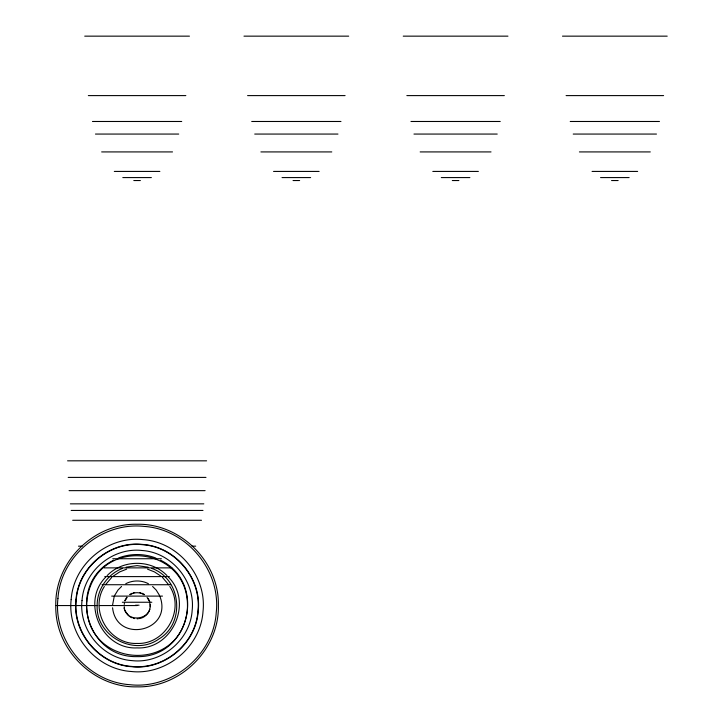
<?xml version="1.0" encoding="UTF-8"?>
<svg xmlns="http://www.w3.org/2000/svg" width="723" height="723" viewBox="0 0 723 723"><rect width="100%" height="100%" fill="white"/><g stroke="black" fill="none" stroke-linecap="round" stroke-linejoin="round"><path stroke-width="1.08" d="M55.798 605.558C54.704 562.06 93.583 523.181 137.081 524.265C180.587 523.181 219.467 562.06 218.373 605.558C219.467 649.064 180.587 687.944 137.081 686.85C93.583 687.944 54.704 649.064 55.798 605.558L97.144 605.558C97.009 589.552 107.438 574.189 122.386 568.432M169.806 586.48C185.115 610.149 165.178 644.717 137.081 643.434C108.992 644.717 89.056 610.149 104.365 586.48M112.481 605.558L114.207 596.502M150.294 606.751L150.294 604.365M124.248 604.401L124.41 603.217M149.833 609.209C148.504 613.954 144.347 617.731 139.494 618.599M125.097 600.813L127.076 597.433M124.754 600.677L126.787 597.198M114.686 595.372L117.985 590.049L121.572 586.452M105.377 584.835L111.722 577.424M105.63 577.207C80.741 602.151 101.78 649.769 137.081 647.898C172.39 649.769 193.421 602.151 168.531 577.207M107.14 575.616C122.765 559.25 151.405 559.25 167.022 575.616M113.213 576.15L119.684 571.911L126.661 569.146M130.032 594.767C134.189 591.992 139.973 591.992 144.139 594.767M113.628 560.208C66.724 583.145 84.609 657.966 137.081 656.62C189.562 657.966 207.447 583.145 160.533 560.208M129.833 594.46L132.201 593.231M125.784 583.705C132.743 580.072 141.428 580.072 148.387 583.705M118.292 558.084C130.248 553.357 143.922 553.357 155.879 558.084M126.1 567.166L137.081 565.63L148.07 567.166M133.439 592.815L134.668 592.526M137.081 618.816L138.274 618.761M84.727 36.15L189.444 36.15M243.976 36.15L348.694 36.15M403.235 36.15L507.953 36.15M562.485 36.15L667.202 36.15M88.333 95.599L185.838 95.599M247.591 95.599L345.088 95.599M406.841 95.599L504.347 95.599M566.1 95.599L663.597 95.599M92.454 121.482L181.717 121.482M251.712 121.482L340.967 121.482M410.962 121.482L500.226 121.482M570.212 121.482L659.475 121.482M95.463 134.062L178.708 134.062M254.713 134.062L337.966 134.062M413.963 134.062L497.216 134.062M573.222 134.062L656.475 134.062M101.654 151.92L172.517 151.92M260.904 151.92L331.776 151.92M420.162 151.92L491.025 151.92M579.412 151.92L650.284 151.92M114.306 171.423L159.864 171.423M273.556 171.423L319.123 171.423M432.806 171.423L478.373 171.423M592.065 171.423L637.632 171.423M122.802 177.578L151.369 177.578M282.051 177.578L310.628 177.578M441.301 177.578L469.878 177.578M600.56 177.578L629.137 177.578M133.791 180.542L140.379 180.542M293.041 180.542L299.638 180.542M452.291 180.542L458.888 180.542M611.55 180.542L618.147 180.542M67.573 460.831L206.597 460.831M68.188 477.406L205.983 477.406M69.065 490.646L205.106 490.646M70.357 503.85L203.814 503.85M71.179 510.438L202.991 510.438M72.662 520.28L201.509 520.28M78.473 546.163L82.169 546.163M192.002 546.163L195.698 546.163M112.761 558.734L161.41 558.734M104.058 567.871L171.866 567.871M104.799 576.602L169.372 576.602M102.042 584.726L170.673 584.726M111.685 596.104L162.485 596.104M122.341 602.25L151.83 602.25M135.499 605.214L139.069 605.214M99.223 605.558L137.081 605.558M139.494 592.526L140.732 592.815M133.439 618.31L134.668 618.599M147.51 569.146L154.478 571.911L160.958 576.15M151.785 568.432C181.247 578.527 185.784 623.181 158.933 638.978C134.198 656.827 95.761 636.032 97.153 605.558M141.961 593.231L144.338 594.46M132.201 617.885L129.833 616.656M152.598 586.452L156.186 590.049L159.485 595.372M128.73 615.851L124.754 610.438M162.449 577.424L168.784 584.835M147.094 597.433L149.065 600.813M148.179 598.301L149.833 601.916M159.964 596.502C173.077 631.568 116.421 644.003 112.58 607.772M124.049 607.971L124.338 609.209M149.76 603.217C153.692 620.28 125.034 623.922 124.248 606.714M57.939 598.418C53.141 640.632 87.483 681.934 129.941 684.708C172.155 689.498 213.457 655.155 216.231 612.697C221.021 570.492 186.688 529.182 144.229 526.416C102.015 521.617 60.705 555.96 57.939 598.418M71.152 599.611C67.167 634.776 95.77 669.182 131.134 671.486C166.299 675.481 200.705 646.877 203.009 611.504C207.004 576.348 178.4 541.934 143.037 539.629C107.872 535.635 73.466 564.238 71.152 599.611M75.951 600.045C72.183 632.679 98.78 664.564 131.568 666.696C164.211 670.456 196.096 643.859 198.219 611.08C201.988 578.436 175.382 546.552 142.603 544.428C109.959 540.659 78.075 567.257 75.951 600.045M76.231 600.072C72.544 632.526 98.943 664.283 131.595 666.416C164.049 670.104 195.816 643.696 197.939 611.052C201.627 578.59 175.219 546.832 142.576 544.699C110.122 541.012 78.355 567.419 76.231 600.072M82.015 600.587C78.653 629.977 102.558 658.716 132.119 660.632C161.5 663.985 190.248 640.081 192.155 610.528C195.508 581.147 171.613 552.399 142.051 550.492C112.671 547.13 83.922 571.034 82.015 600.587M86.859 601.03C82.088 667.239 180.144 676.159 187.311 610.095C192.074 543.886 94.026 534.966 86.859 601.03"/></g></svg>
